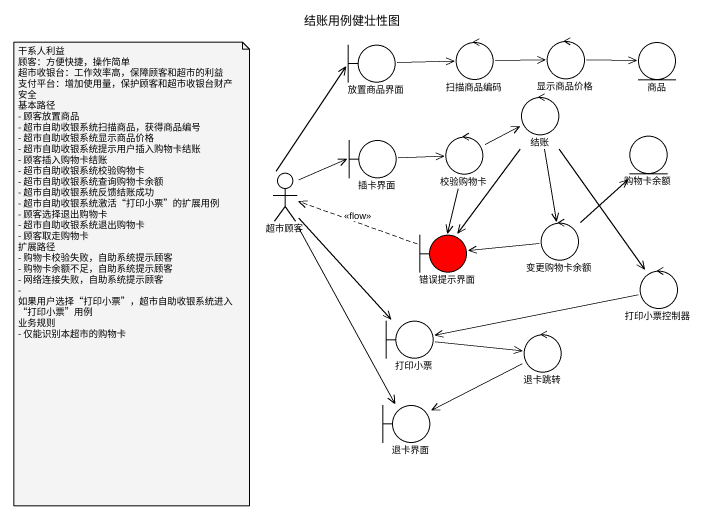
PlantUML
@startuml
title 结账用例健壮性图
boundary 放置商品界面
control 扫描商品编码
control 显示商品价格
entity 商品
control 结账
boundary 插卡界面
control 校验购物卡
entity 购物卡余额
actor 超市顾客
boundary 错误提示界面 #FF0000
control 变更购物卡余额
control 打印小票控制器
boundary 打印小票
control 退卡跳转
boundary 退卡界面
放置商品界面 -right-> 扫描商品编码
扫描商品编码 -right-> 显示商品价格
显示商品价格 -right-> 商品
结账 --> 错误提示界面
结账 --> 变更购物卡余额
结账 --> 打印小票控制器
插卡界面 -right-> 校验购物卡
校验购物卡 -right-> 结账
校验购物卡 --> 错误提示界面
超市顾客 -up-> 放置商品界面
超市顾客 -right-> 插卡界面
超市顾客 --> 打印小票
超市顾客 --> 退卡界面
错误提示界面 .left.> 超市顾客 : <<flow>>
变更购物卡余额 -up-> 购物卡余额
变更购物卡余额 -left-> 错误提示界面
打印小票控制器 -left-> 打印小票
打印小票 -right-> 退卡跳转
退卡跳转 -left-> 退卡界面
note as N1
  干系人利益
  顾客：方便快捷，操作简单
  超市收银台：工作效率高，保障顾客和超市的利益
  支付平台：增加使用量，保护顾客和超市收银台财产安全
  基本路径
  - 顾客放置商品
  - 超市自助收银系统扫描商品，获得商品编号
  - 超市自助收银系统显示商品价格
  - 超市自助收银系统提示用户插入购物卡结账
  - 顾客插入购物卡结账
  - 超市自助收银系统校验购物卡
  - 超市自助收银系统查询购物卡余额
  - 超市自助收银系统反馈结账成功
  - 超市自助收银系统激活“打印小票”的扩展用例
  - 顾客选择退出购物卡
  - 超市自助收银系统退出购物卡
  - 顾客取走购物卡
  扩展路径
  - 购物卡校验失败，自助系统提示顾客
  - 购物卡余额不足，自助系统提示顾客
  - 网络连接失败，自助系统提示顾客
  - 如果用户选择“打印小票”，超市自助收银系统进入“打印小票”用例
  业务规则
  - 仅能识别本超市的购物卡
end note
@enduml
